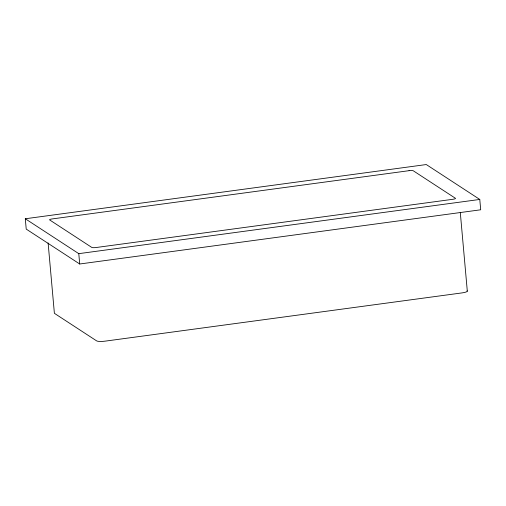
<?xml version="1.0" encoding="UTF-8"?>
<svg xmlns="http://www.w3.org/2000/svg" width="506" height="506" viewBox="0 0 506 506"><rect width="100%" height="100%" fill="white"/><g stroke="black" fill="none" stroke-linecap="round" stroke-linejoin="round"><path stroke-width="0.76" d="M25.3 218.763L426.292 164.551L479.777 199.446L480.7 209.788L79.708 263.999L26.223 229.098L25.3 218.763L78.784 253.658L479.777 199.446M460.277 212.362L467.31 291.159M78.784 253.658L79.708 263.999M48.108 242.905L54.37 313.119A7.046 1.335 -5.1 0 0 54.597 313.448L96.678 340.911A7.046 1.335 -5.1 0 0 105.229 341.133L462.048 292.898A7.046 1.335 -5.1 0 0 467.089 290.83M409.031 170.686L52.213 218.921A3.523 0.664 -5.1 0 0 49.689 219.952L91.776 247.415A3.523 0.664 -5.1 0 0 96.051 247.529L452.864 199.288A3.523 0.664 -5.1 0 0 455.387 198.257L413.301 170.794A3.523 0.664 -5.1 0 0 409.031 170.686"/></g></svg>
